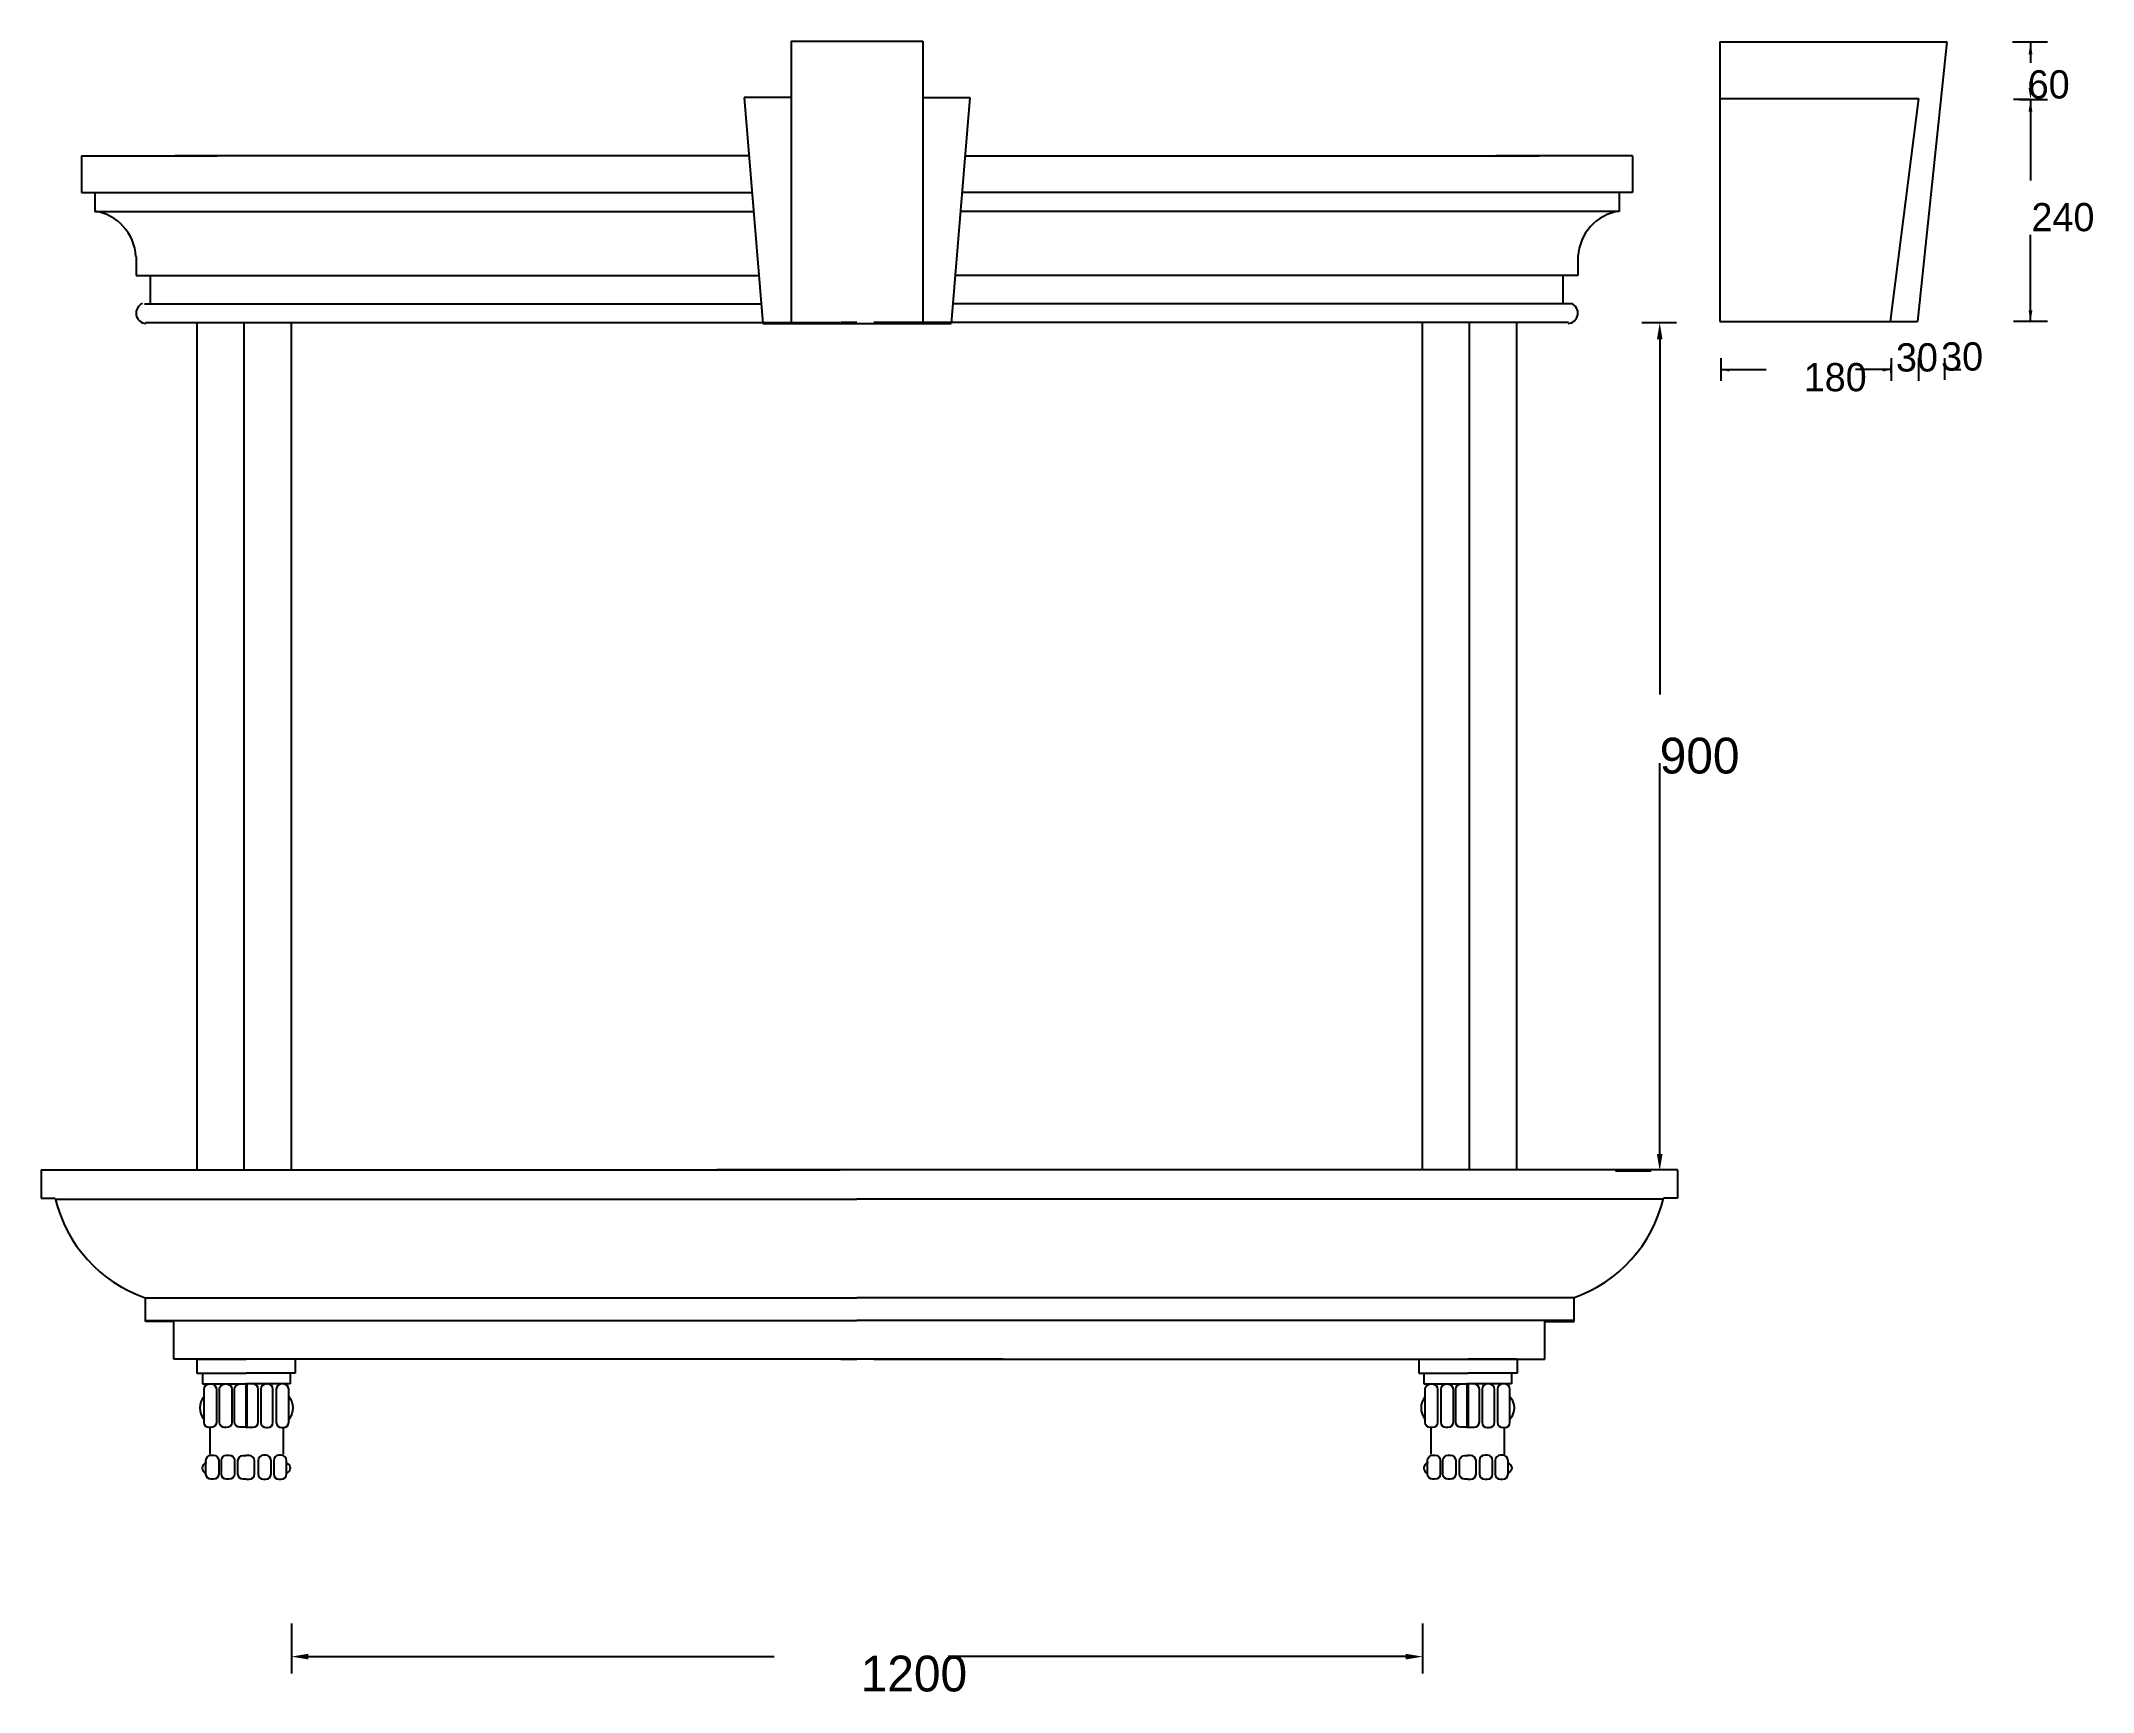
# Model space of a CAD drawing. Header units: metres. Extents: x 8.1 to 29.9, y -40.5 to -23.
import ezdxf

# ---------------------------------------------------------------- set-up
doc = ezdxf.new("R2010")
doc.units = ezdxf.units.M

# ---------------------------------------------------------------- blocks, each defined once
blk = doc.blocks.new('WOJUANZ2')
for p, q in [((-1.31, 0.01), (-1.31, -0.38)), ((-1.3, 0), (0, 0)), ((1.3, 0), (0, 0)), ((1.3, 0), (1.3, -0.37)), ((-1.3, -0.37), (0, -0.37)), ((-1.16, -0.37), (-1.16, -0.66)), ((1.3, -0.37), (0, -0.37)), ((1.3, -0.37), (0.85, -0.37)), ((1.17, -0.37), (1.17, -0.66)), ((-1.16, -0.66), (0, -0.66)), ((1.17, -0.66), (0, -0.66)), ((-0.97, -1.82), (-0.97, -2.52)), ((0.98, -1.82), (0.98, -2.52))]:
    blk.add_line(p, q)
for points in [[(-1.12, -0.99, 0.36), (-1.12, -1.6, -2.02)], [(1.13, -0.99, -0.36), (1.13, -1.6, 2.02)], [(-0.22, -3.05), (-0.22, -2.7, -0.41), (-0.08, -2.56), (0, -2.56)], [(0.22, -3.05), (0.22, -2.7, 0.41), (0.08, -2.56), (0, -2.56)], [(-1.07, -2.74), (-1.07, -2.76, 0.72), (-1.07, -3.03, 0.03)], [(0, -3.19), (-0.08, -3.19, -0.41), (-0.22, -3.05)], [(0, -3.19), (0.08, -3.19, 0.41), (0.22, -3.05)], [(1.07, -2.74), (1.07, -2.76, -0.72), (1.07, -3.03, -0.03)]]:
    blk.add_lwpolyline(points, format="xyb")
for points in [[(-1.12, -1.68), (-1.12, -0.8, -0.41), (-0.98, -0.66), (-0.94, -0.66, -0.41), (-0.79, -0.8), (-0.79, -1.68, -0.41), (-0.94, -1.82), (-0.98, -1.82, -0.41)], [(-0.71, -1.68), (-0.71, -0.8, -0.41), (-0.57, -0.66), (-0.52, -0.66, -0.41), (-0.38, -0.8), (-0.38, -1.68, -0.41), (-0.52, -1.82), (-0.57, -1.82, -0.41)], [(-0.31, -1.67), (-0.31, -0.8, -0.41), (-0.17, -0.66), (0.02, -0.66), (0.02, -1.81), (-0.17, -1.81, -0.41)], [(0.32, -1.67), (0.32, -0.8, 0.41), (0.18, -0.66), (-0.01, -0.66), (-0.01, -1.81), (0.18, -1.81, 0.41)], [(0.71, -1.68), (0.71, -0.8, 0.41), (0.57, -0.66), (0.53, -0.66, 0.41), (0.39, -0.8), (0.39, -1.68, 0.41), (0.53, -1.82), (0.57, -1.82, 0.41)], [(1.13, -1.68), (1.13, -0.8, 0.41), (0.99, -0.66), (0.94, -0.66, 0.41), (0.8, -0.8), (0.8, -1.68, 0.41), (0.94, -1.82), (0.99, -1.82, 0.41)], [(-1.07, -3.05), (-1.07, -2.69, -0.41), (-0.93, -2.55), (-0.87, -2.55, -0.41), (-0.73, -2.69), (-0.73, -3.05, -0.41), (-0.87, -3.19), (-0.93, -3.19, -0.41)], [(-0.66, -3.05), (-0.66, -2.69, -0.41), (-0.52, -2.55), (-0.46, -2.55, -0.41), (-0.31, -2.69), (-0.31, -3.05, -0.41), (-0.46, -3.19), (-0.52, -3.19, -0.41)], [(0.66, -3.05), (0.66, -2.69, 0.41), (0.52, -2.55), (0.46, -2.55, 0.41), (0.32, -2.69), (0.32, -3.05, 0.41), (0.46, -3.19), (0.52, -3.19, 0.41)], [(1.07, -3.05), (1.07, -2.69, 0.41), (0.93, -2.55), (0.87, -2.55, 0.41), (0.73, -2.69), (0.73, -3.05, 0.41), (0.87, -3.19), (0.93, -3.19, 0.41)]]:
    blk.add_lwpolyline(points, format="xyb", close=True)
blk.add_arc((0.56, -0.68), 0.03, 90, 180)

msp = doc.modelspace()

# ---------------------------------------------------------------- linework, layer by layer
for p, q in [((16.1, -22.96), (16.1, -25.96)), ((16.1, -22.96), (17.5, -22.96)), ((17.5, -22.96), (17.5, -25.96)), ((25.97, -22.97), (25.97, -25.94)), ((25.97, -22.97), (28.38, -22.97)), ((28.38, -22.97), (28.07, -25.94)), ((29.08, -22.97), (29.45, -22.97)), ((29.27, -22.97), (29.27, -23.19)), ((29.27, -23.46), (29.27, -23.39)), ((15.6, -23.56), (15.8, -25.96)), ((16.1, -23.56), (15.6, -23.56)), ((17.5, -23.56), (18, -23.56)), ((18, -23.56), (17.8, -25.96)), ((25.97, -23.57), (28.08, -23.57)), ((28.08, -23.57), (27.78, -25.94)), ((29.26, -23.58), (29.09, -23.58)), ((29.15, -23.58), (29.45, -23.58)), ((29.27, -23.58), (29.27, -24.44)), ((29.27, -23.58), (29.27, -23.76)), ((8.56, -24.18), (10, -24.18)), ((8.56, -24.18), (8.56, -24.57)), ((15.65, -24.18), (9.55, -24.18)), ((17.95, -24.18), (24.05, -24.18)), ((25.04, -24.18), (23.59, -24.18)), ((25.04, -24.18), (23.59, -24.18)), ((25.04, -24.18), (25.04, -24.57)), ((8.56, -24.57), (15.68, -24.57)), ((8.7, -24.57), (8.7, -24.77)), ((25.04, -24.57), (17.91, -24.57)), ((24.9, -24.57), (24.9, -24.77)), ((8.7, -24.77), (15.7, -24.77)), ((24.9, -24.77), (17.9, -24.77)), ((29.27, -25.94), (29.27, -25.02)), ((9.14, -25.25), (9.14, -25.45)), ((24.46, -25.25), (24.46, -25.45)), ((9.14, -25.45), (10, -25.45)), ((9.29, -25.45), (9.29, -25.75)), ((9.93, -25.45), (15.76, -25.45)), ((24.46, -25.45), (17.84, -25.45)), ((24.3, -25.45), (23.59, -25.45)), ((24.3, -25.45), (24.3, -25.75)), ((9.22, -25.75), (9.22, -25.75)), ((9.23, -25.75), (15.78, -25.75)), ((24.39, -25.75), (17.82, -25.75)), ((24.37, -25.75), (24.37, -25.75)), ((25.97, -25.94), (28.07, -25.94)), ((29.45, -25.94), (29.09, -25.94)), ((9.24, -25.95), (16.62, -25.95)), ((9.79, -34.95), (9.79, -25.95)), ((10.29, -34.95), (10.29, -25.95)), ((10.79, -34.95), (10.79, -25.95)), ((15.8, -25.96), (17.8, -25.96)), ((16.8, -25.95), (16.63, -25.95)), ((24.36, -25.95), (16.98, -25.95)), ((22.81, -34.95), (22.81, -25.95)), ((23.31, -34.95), (23.31, -25.95)), ((23.81, -34.95), (23.81, -25.95)), ((25.14, -25.95), (25.51, -25.95)), ((25.33, -26.13), (25.33, -29.9)), ((25.98, -26.33), (25.98, -26.57)), ((27.79, -26.33), (27.79, -26.57)), ((28.08, -26.33), (28.08, -26.57)), ((28.36, -26.56), (28.36, -26.33)), ((25.98, -26.45), (26.46, -26.45)), ((27.79, -26.45), (27.41, -26.45)), ((27.79, -26.48), (27.79, -26.4)), ((28.43, -26.45), (28.53, -26.45)), ((25.33, -34.78), (25.33, -30.63)), ((8.13, -34.95), (16.62, -34.95)), ((8.13, -34.95), (8.13, -35.25)), ((25.52, -34.95), (15.31, -34.95)), ((16.8, -34.95), (16.63, -34.95)), ((24.86, -34.96), (25.24, -34.96)), ((25.52, -34.95), (25.52, -35.25)), ((8.13, -35.25), (8.28, -35.25)), ((8.29, -35.26), (16.8, -35.26)), ((25.37, -35.26), (16.8, -35.26)), ((25.52, -35.25), (25.37, -35.25)), ((9.24, -36.31), (16.8, -36.31)), ((9.24, -36.56), (9.24, -36.31)), ((24.42, -36.31), (16.8, -36.31)), ((24.42, -36.56), (24.42, -36.31)), ((9.24, -36.55), (16.8, -36.55)), ((9.54, -36.56), (9.24, -36.56)), ((9.54, -36.96), (9.54, -36.56)), ((24.42, -36.55), (16.8, -36.55)), ((24.11, -36.56), (24.42, -36.56)), ((24.11, -36.96), (24.11, -36.56)), ((18.35, -36.96), (9.54, -36.96)), ((16.63, -36.96), (16.8, -36.96)), ((16.98, -36.96), (24.11, -36.96)), ((10.79, -39.77), (10.79, -40.3)), ((22.81, -39.77), (22.81, -40.3)), ((10.97, -40.12), (15.92, -40.12)), ((22.63, -40.12), (17.77, -40.12))]:
    msp.add_line(p, q)
for centre, radius, start, end in [((8.62, -25.28), 0.52, 3.59, 81.17), ((24.98, -25.28), 0.52, 98.83, 176.41), ((9.25, -25.85), 0.11, 111.83, 266.67), ((24.35, -25.85), 0.11, 273.33, 68.17), ((9.72, -34.91), 1.48, 193.4, 250.88), ((23.93, -34.91), 1.48, 289.12, 346.6)]:
    msp.add_arc(centre, radius, start, end)
for points in [[(29.25, -23.1), (29.29, -23.1), (29.27, -22.97)], [(29.25, -23.46), (29.29, -23.46), (29.27, -23.58)], [(29.25, -23.71), (29.29, -23.71), (29.27, -23.58)], [(29.25, -25.82), (29.29, -25.82), (29.27, -25.94)], [(25.3, -26.13), (25.36, -26.13), (25.33, -25.95)], [(26.07, -26.44), (26.07, -26.47), (25.98, -26.45)], [(27.7, -26.44), (27.7, -26.47), (27.79, -26.45)], [(28.45, -26.43), (28.45, -26.46), (28.36, -26.45)], [(25.3, -34.78), (25.36, -34.78), (25.33, -34.96)], [(10.97, -40.09), (10.97, -40.15), (10.79, -40.12)], [(22.63, -40.09), (22.63, -40.15), (22.81, -40.12)]]:
    msp.add_solid(points)

# ---------------------------------------------------------------- block references
at = {"yscale": 0.4, "zscale": 0.4}
for p, xscale in [((10.31, -36.96), 0.4), ((23.29, -36.96), -0.4)]:
    msp.add_blockref('WOJUANZ2', p, dxfattribs=dict(at, xscale=xscale))

# ---------------------------------------------------------------- texts
at = {"attachment_point": 1}
for s, insert, char_height in [('\\A1;60', (29.24, -23.27), 0.3), ('\\A1;240', (29.28, -24.68), 0.3), ('\\A1;30', (28.32, -26.16), 0.3), ('\\A1;180', (26.86, -26.38), 0.3), ('\\A1;30', (27.84, -26.17), 0.3), ('\\A1;900', (25.33, -30.36), 0.38), ('\\A1;1200', (16.84, -40.11), 0.38)]:
    msp.add_mtext(s, dxfattribs=dict(at, insert=insert, char_height=char_height))

doc.saveas('drawing.dxf')
